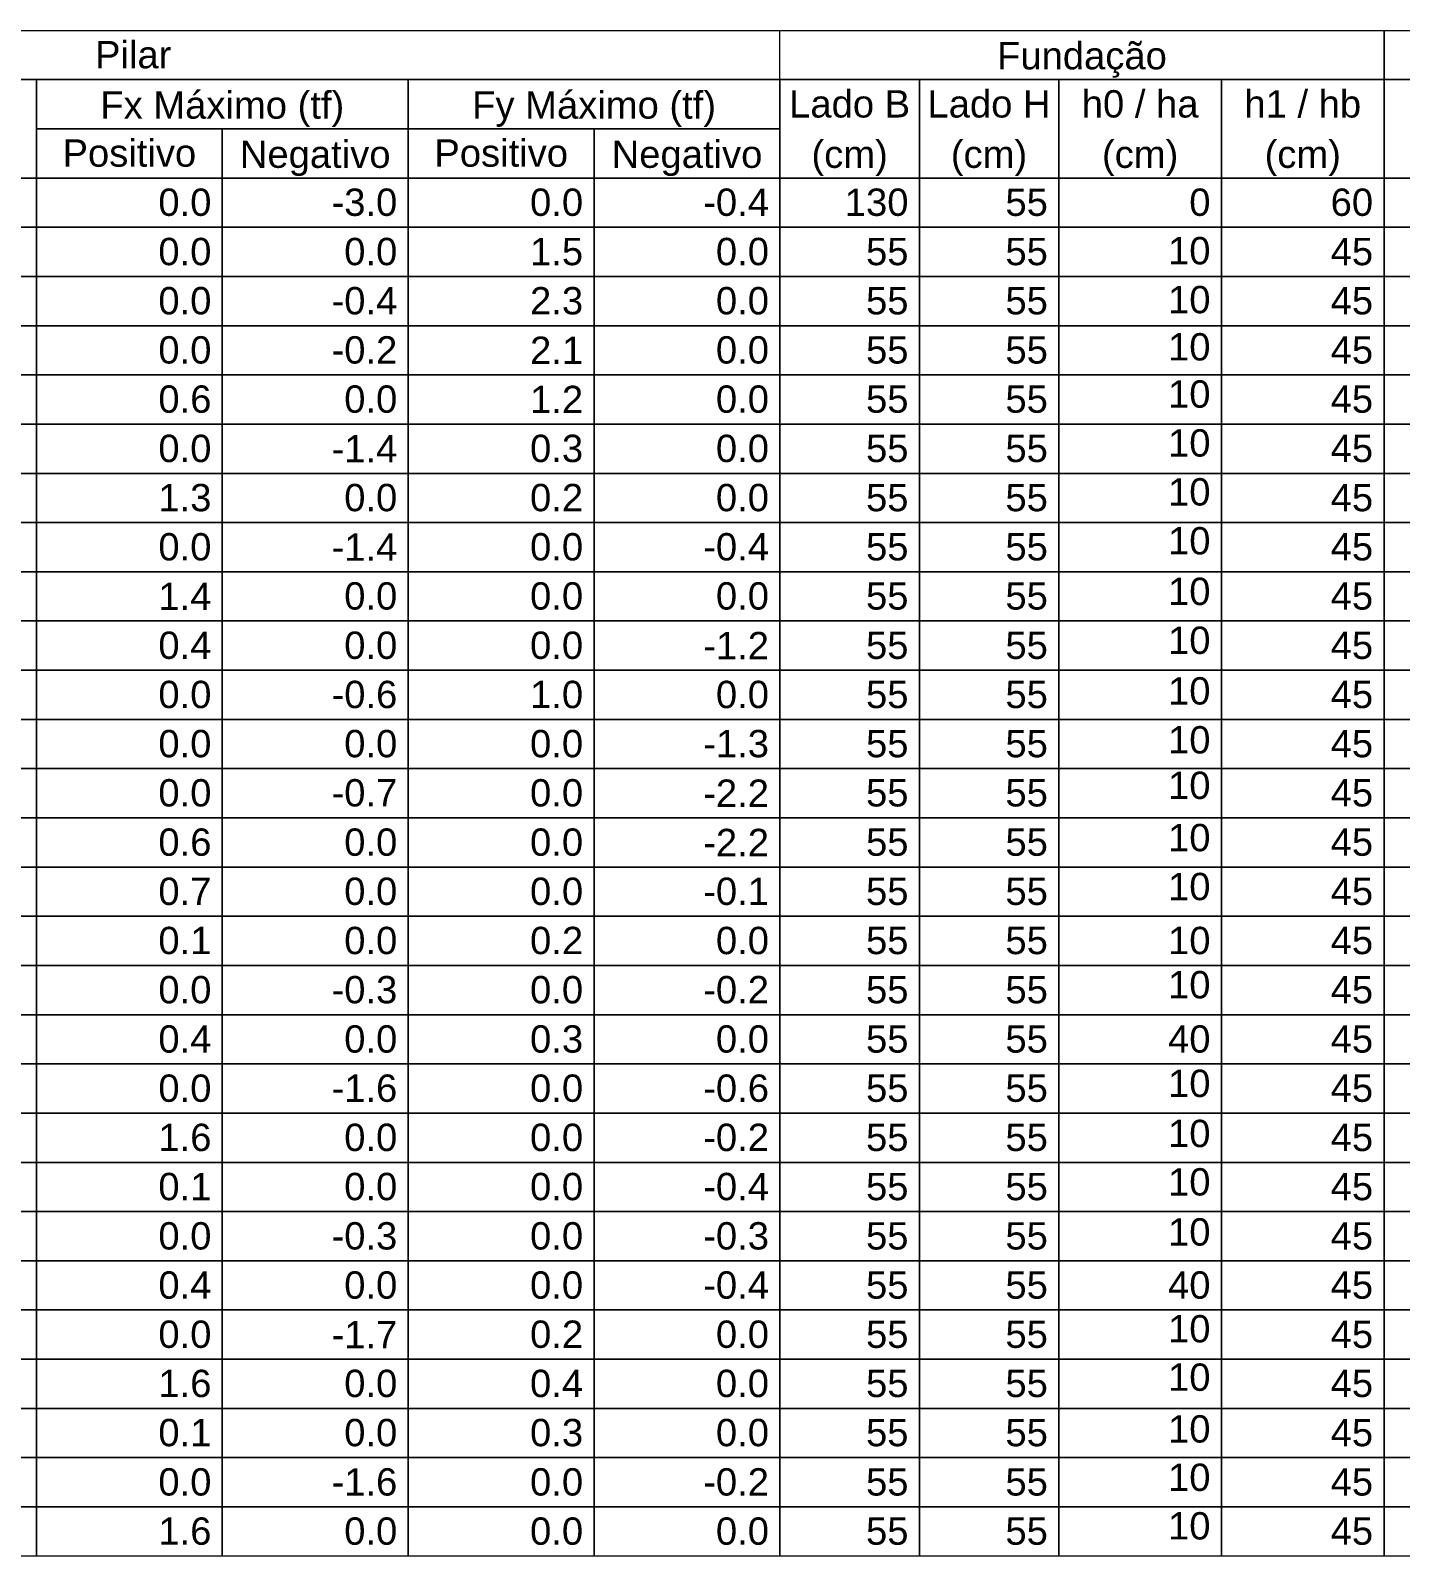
# Model space of a CAD drawing. Header units: millimetres. Extents: x -34 to 951, y -76 to 463.
# Drawn here: x 29.16 to 39.78, y -10 to 1.77 of the extents above; entities that cross this region are included whole.
import ezdxf

# ---------------------------------------------------------------- set-up
doc = ezdxf.new("R2010")
doc.units = ezdxf.units.MM
doc.header["$MEASUREMENT"] = 0
doc.linetypes.add('NULL', pattern=[0])
doc.layers.add('LC-Tabelas', color=1, linetype='Continuous', lineweight=20)
doc.layers.add('LC-Textos das tabelas', color=5, linetype='Continuous', lineweight=5)
doc.styles.add('Arial', font='arial.ttf')

msp = doc.modelspace()

# ---------------------------------------------------------------- linework, layer by layer
at = {"layer": 'LC-Tabelas'}
for points in [[(18.5893, 1.3935), (18.5893, 1.7747), (39.6528, 1.7747), (39.6528, 1.3935), (18.5893, 1.3935)], [(34.972, 1.3935), (34.972, 1.7747), (39.6528, 1.7747), (39.6528, 1.3935), (34.972, 1.3935)], [(39.6528, 1.3935), (39.6528, 1.7747), (43.4334, 1.7747), (43.4334, 1.3935), (39.6528, 1.3935)], [(27.4107, 0.631), (27.4107, 1.3935), (29.211, 1.3935), (29.211, 0.631), (27.4107, 0.631)], [(29.211, 1.0122), (29.211, 1.3935), (32.0915, 1.3935), (32.0915, 1.0122), (29.211, 1.0122)], [(32.0915, 1.0122), (32.0915, 1.3935), (34.972, 1.3935), (34.972, 1.0122), (32.0915, 1.0122)], [(34.972, 0.631), (34.972, 1.3935), (36.0522, 1.3935), (36.0522, 0.631), (34.972, 0.631)], [(36.0522, 0.631), (36.0522, 1.3935), (37.1323, 1.3935), (37.1323, 0.631), (36.0522, 0.631)], [(37.1323, 0.631), (37.1323, 1.3935), (38.3926, 1.3935), (38.3926, 0.631), (37.1323, 0.631)], [(38.3926, 0.631), (38.3926, 1.3935), (39.6528, 1.3935), (39.6528, 0.631), (38.3926, 0.631)], [(39.6528, 0.631), (39.6528, 1.3935), (40.3729, 1.3935), (40.3729, 0.631), (39.6528, 0.631)], [(29.211, 0.631), (29.211, 1.0122), (30.6513, 1.0122), (30.6513, 0.631), (29.211, 0.631)], [(30.6513, 0.631), (30.6513, 1.0122), (32.0915, 1.0122), (32.0915, 0.631), (30.6513, 0.631)], [(32.0915, 0.631), (32.0915, 1.0122), (33.5317, 1.0122), (33.5317, 0.631), (32.0915, 0.631)], [(33.5317, 0.631), (33.5317, 1.0122), (34.972, 1.0122), (34.972, 0.631), (33.5317, 0.631)], [(27.4107, 0.2497), (27.4107, 0.631), (29.211, 0.631), (29.211, 0.2497), (27.4107, 0.2497)], [(29.211, 0.2497), (29.211, 0.631), (30.6513, 0.631), (30.6513, 0.2497), (29.211, 0.2497)], [(30.6513, 0.2497), (30.6513, 0.631), (32.0915, 0.631), (32.0915, 0.2497), (30.6513, 0.2497)], [(32.0915, 0.2497), (32.0915, 0.631), (33.5317, 0.631), (33.5317, 0.2497), (32.0915, 0.2497)], [(33.5317, 0.2497), (33.5317, 0.631), (34.972, 0.631), (34.972, 0.2497), (33.5317, 0.2497)], [(34.972, 0.2497), (34.972, 0.631), (36.0522, 0.631), (36.0522, 0.2497), (34.972, 0.2497)], [(36.0522, 0.2497), (36.0522, 0.631), (37.1323, 0.631), (37.1323, 0.2497), (36.0522, 0.2497)], [(37.1323, 0.2497), (37.1323, 0.631), (38.3926, 0.631), (38.3926, 0.2497), (37.1323, 0.2497)], [(38.3926, 0.2497), (38.3926, 0.631), (39.6528, 0.631), (39.6528, 0.2497), (38.3926, 0.2497)], [(39.6528, 0.2497), (39.6528, 0.631), (40.3729, 0.631), (40.3729, 0.2497), (39.6528, 0.2497)], [(27.4107, -0.1315), (27.4107, 0.2497), (29.211, 0.2497), (29.211, -0.1315), (27.4107, -0.1315)], [(29.211, -0.1315), (29.211, 0.2497), (30.6513, 0.2497), (30.6513, -0.1315), (29.211, -0.1315)], [(30.6513, -0.1315), (30.6513, 0.2497), (32.0915, 0.2497), (32.0915, -0.1315), (30.6513, -0.1315)], [(32.0915, -0.1315), (32.0915, 0.2497), (33.5317, 0.2497), (33.5317, -0.1315), (32.0915, -0.1315)], [(33.5317, -0.1315), (33.5317, 0.2497), (34.972, 0.2497), (34.972, -0.1315), (33.5317, -0.1315)], [(34.972, -0.1315), (34.972, 0.2497), (36.0522, 0.2497), (36.0522, -0.1315), (34.972, -0.1315)], [(36.0522, -0.1315), (36.0522, 0.2497), (37.1323, 0.2497), (37.1323, -0.1315), (36.0522, -0.1315)], [(37.1323, -0.1315), (37.1323, 0.2497), (38.3926, 0.2497), (38.3926, -0.1315), (37.1323, -0.1315)], [(38.3926, -0.1315), (38.3926, 0.2497), (39.6528, 0.2497), (39.6528, -0.1315), (38.3926, -0.1315)], [(39.6528, -0.1315), (39.6528, 0.2497), (40.3729, 0.2497), (40.3729, -0.1315), (39.6528, -0.1315)], [(27.4107, -0.5127), (27.4107, -0.1315), (29.211, -0.1315), (29.211, -0.5127), (27.4107, -0.5127)], [(29.211, -0.5127), (29.211, -0.1315), (30.6513, -0.1315), (30.6513, -0.5127), (29.211, -0.5127)], [(30.6513, -0.5127), (30.6513, -0.1315), (32.0915, -0.1315), (32.0915, -0.5127), (30.6513, -0.5127)], [(32.0915, -0.5127), (32.0915, -0.1315), (33.5317, -0.1315), (33.5317, -0.5127), (32.0915, -0.5127)], [(33.5317, -0.5127), (33.5317, -0.1315), (34.972, -0.1315), (34.972, -0.5127), (33.5317, -0.5127)], [(34.972, -0.5127), (34.972, -0.1315), (36.0522, -0.1315), (36.0522, -0.5127), (34.972, -0.5127)], [(36.0522, -0.5127), (36.0522, -0.1315), (37.1323, -0.1315), (37.1323, -0.5127), (36.0522, -0.5127)], [(37.1323, -0.5127), (37.1323, -0.1315), (38.3926, -0.1315), (38.3926, -0.5127), (37.1323, -0.5127)], [(38.3926, -0.5127), (38.3926, -0.1315), (39.6528, -0.1315), (39.6528, -0.5127), (38.3926, -0.5127)], [(39.6528, -0.5127), (39.6528, -0.1315), (40.3729, -0.1315), (40.3729, -0.5127), (39.6528, -0.5127)], [(27.4107, -0.894), (27.4107, -0.5127), (29.211, -0.5127), (29.211, -0.894), (27.4107, -0.894)], [(29.211, -0.894), (29.211, -0.5127), (30.6513, -0.5127), (30.6513, -0.894), (29.211, -0.894)], [(30.6513, -0.894), (30.6513, -0.5127), (32.0915, -0.5127), (32.0915, -0.894), (30.6513, -0.894)], [(32.0915, -0.894), (32.0915, -0.5127), (33.5317, -0.5127), (33.5317, -0.894), (32.0915, -0.894)], [(33.5317, -0.894), (33.5317, -0.5127), (34.972, -0.5127), (34.972, -0.894), (33.5317, -0.894)], [(34.972, -0.894), (34.972, -0.5127), (36.0522, -0.5127), (36.0522, -0.894), (34.972, -0.894)], [(36.0522, -0.894), (36.0522, -0.5127), (37.1323, -0.5127), (37.1323, -0.894), (36.0522, -0.894)], [(37.1323, -0.894), (37.1323, -0.5127), (38.3926, -0.5127), (38.3926, -0.894), (37.1323, -0.894)], [(38.3926, -0.894), (38.3926, -0.5127), (39.6528, -0.5127), (39.6528, -0.894), (38.3926, -0.894)], [(39.6528, -0.894), (39.6528, -0.5127), (40.3729, -0.5127), (40.3729, -0.894), (39.6528, -0.894)], [(27.4107, -1.2752), (27.4107, -0.894), (29.211, -0.894), (29.211, -1.2752), (27.4107, -1.2752)], [(29.211, -1.2752), (29.211, -0.894), (30.6513, -0.894), (30.6513, -1.2752), (29.211, -1.2752)], [(30.6513, -1.2752), (30.6513, -0.894), (32.0915, -0.894), (32.0915, -1.2752), (30.6513, -1.2752)], [(32.0915, -1.2752), (32.0915, -0.894), (33.5317, -0.894), (33.5317, -1.2752), (32.0915, -1.2752)], [(33.5317, -1.2752), (33.5317, -0.894), (34.972, -0.894), (34.972, -1.2752), (33.5317, -1.2752)], [(34.972, -1.2752), (34.972, -0.894), (36.0522, -0.894), (36.0522, -1.2752), (34.972, -1.2752)], [(36.0522, -1.2752), (36.0522, -0.894), (37.1323, -0.894), (37.1323, -1.2752), (36.0522, -1.2752)], [(37.1323, -1.2752), (37.1323, -0.894), (38.3926, -0.894), (38.3926, -1.2752), (37.1323, -1.2752)], [(38.3926, -1.2752), (38.3926, -0.894), (39.6528, -0.894), (39.6528, -1.2752), (38.3926, -1.2752)], [(39.6528, -1.2752), (39.6528, -0.894), (40.3729, -0.894), (40.3729, -1.2752), (39.6528, -1.2752)], [(27.4107, -1.6565), (27.4107, -1.2752), (29.211, -1.2752), (29.211, -1.6565), (27.4107, -1.6565)], [(29.211, -1.6565), (29.211, -1.2752), (30.6513, -1.2752), (30.6513, -1.6565), (29.211, -1.6565)], [(30.6513, -1.6565), (30.6513, -1.2752), (32.0915, -1.2752), (32.0915, -1.6565), (30.6513, -1.6565)], [(32.0915, -1.6565), (32.0915, -1.2752), (33.5317, -1.2752), (33.5317, -1.6565), (32.0915, -1.6565)], [(33.5317, -1.6565), (33.5317, -1.2752), (34.972, -1.2752), (34.972, -1.6565), (33.5317, -1.6565)], [(34.972, -1.6565), (34.972, -1.2752), (36.0522, -1.2752), (36.0522, -1.6565), (34.972, -1.6565)], [(36.0522, -1.6565), (36.0522, -1.2752), (37.1323, -1.2752), (37.1323, -1.6565), (36.0522, -1.6565)], [(37.1323, -1.6565), (37.1323, -1.2752), (38.3926, -1.2752), (38.3926, -1.6565), (37.1323, -1.6565)], [(38.3926, -1.6565), (38.3926, -1.2752), (39.6528, -1.2752), (39.6528, -1.6565), (38.3926, -1.6565)], [(39.6528, -1.6565), (39.6528, -1.2752), (40.3729, -1.2752), (40.3729, -1.6565), (39.6528, -1.6565)], [(27.4107, -2.0377), (27.4107, -1.6565), (29.211, -1.6565), (29.211, -2.0377), (27.4107, -2.0377)], [(29.211, -2.0377), (29.211, -1.6565), (30.6513, -1.6565), (30.6513, -2.0377), (29.211, -2.0377)], [(30.6513, -2.0377), (30.6513, -1.6565), (32.0915, -1.6565), (32.0915, -2.0377), (30.6513, -2.0377)], [(32.0915, -2.0377), (32.0915, -1.6565), (33.5317, -1.6565), (33.5317, -2.0377), (32.0915, -2.0377)], [(33.5317, -2.0377), (33.5317, -1.6565), (34.972, -1.6565), (34.972, -2.0377), (33.5317, -2.0377)], [(34.972, -2.0377), (34.972, -1.6565), (36.0522, -1.6565), (36.0522, -2.0377), (34.972, -2.0377)], [(36.0522, -2.0377), (36.0522, -1.6565), (37.1323, -1.6565), (37.1323, -2.0377), (36.0522, -2.0377)], [(37.1323, -2.0377), (37.1323, -1.6565), (38.3926, -1.6565), (38.3926, -2.0377), (37.1323, -2.0377)], [(38.3926, -2.0377), (38.3926, -1.6565), (39.6528, -1.6565), (39.6528, -2.0377), (38.3926, -2.0377)], [(39.6528, -2.0377), (39.6528, -1.6565), (40.3729, -1.6565), (40.3729, -2.0377), (39.6528, -2.0377)], [(27.4107, -2.4189), (27.4107, -2.0377), (29.211, -2.0377), (29.211, -2.4189), (27.4107, -2.4189)], [(29.211, -2.4189), (29.211, -2.0377), (30.6513, -2.0377), (30.6513, -2.4189), (29.211, -2.4189)], [(30.6513, -2.4189), (30.6513, -2.0377), (32.0915, -2.0377), (32.0915, -2.4189), (30.6513, -2.4189)], [(32.0915, -2.4189), (32.0915, -2.0377), (33.5317, -2.0377), (33.5317, -2.4189), (32.0915, -2.4189)], [(33.5317, -2.4189), (33.5317, -2.0377), (34.972, -2.0377), (34.972, -2.4189), (33.5317, -2.4189)], [(34.972, -2.4189), (34.972, -2.0377), (36.0522, -2.0377), (36.0522, -2.4189), (34.972, -2.4189)], [(36.0522, -2.4189), (36.0522, -2.0377), (37.1323, -2.0377), (37.1323, -2.4189), (36.0522, -2.4189)], [(37.1323, -2.4189), (37.1323, -2.0377), (38.3926, -2.0377), (38.3926, -2.4189), (37.1323, -2.4189)], [(38.3926, -2.4189), (38.3926, -2.0377), (39.6528, -2.0377), (39.6528, -2.4189), (38.3926, -2.4189)], [(39.6528, -2.4189), (39.6528, -2.0377), (40.3729, -2.0377), (40.3729, -2.4189), (39.6528, -2.4189)], [(27.4107, -2.8002), (27.4107, -2.4189), (29.211, -2.4189), (29.211, -2.8002), (27.4107, -2.8002)], [(29.211, -2.8002), (29.211, -2.4189), (30.6513, -2.4189), (30.6513, -2.8002), (29.211, -2.8002)], [(30.6513, -2.8002), (30.6513, -2.4189), (32.0915, -2.4189), (32.0915, -2.8002), (30.6513, -2.8002)], [(32.0915, -2.8002), (32.0915, -2.4189), (33.5317, -2.4189), (33.5317, -2.8002), (32.0915, -2.8002)], [(33.5317, -2.8002), (33.5317, -2.4189), (34.972, -2.4189), (34.972, -2.8002), (33.5317, -2.8002)], [(34.972, -2.8002), (34.972, -2.4189), (36.0522, -2.4189), (36.0522, -2.8002), (34.972, -2.8002)], [(36.0522, -2.8002), (36.0522, -2.4189), (37.1323, -2.4189), (37.1323, -2.8002), (36.0522, -2.8002)], [(37.1323, -2.8002), (37.1323, -2.4189), (38.3926, -2.4189), (38.3926, -2.8002), (37.1323, -2.8002)], [(38.3926, -2.8002), (38.3926, -2.4189), (39.6528, -2.4189), (39.6528, -2.8002), (38.3926, -2.8002)], [(39.6528, -2.8002), (39.6528, -2.4189), (40.3729, -2.4189), (40.3729, -2.8002), (39.6528, -2.8002)], [(27.4107, -3.1814), (27.4107, -2.8002), (29.211, -2.8002), (29.211, -3.1814), (27.4107, -3.1814)], [(29.211, -3.1814), (29.211, -2.8002), (30.6513, -2.8002), (30.6513, -3.1814), (29.211, -3.1814)], [(30.6513, -3.1814), (30.6513, -2.8002), (32.0915, -2.8002), (32.0915, -3.1814), (30.6513, -3.1814)], [(32.0915, -3.1814), (32.0915, -2.8002), (33.5317, -2.8002), (33.5317, -3.1814), (32.0915, -3.1814)], [(33.5317, -3.1814), (33.5317, -2.8002), (34.972, -2.8002), (34.972, -3.1814), (33.5317, -3.1814)], [(34.972, -3.1814), (34.972, -2.8002), (36.0522, -2.8002), (36.0522, -3.1814), (34.972, -3.1814)], [(36.0522, -3.1814), (36.0522, -2.8002), (37.1323, -2.8002), (37.1323, -3.1814), (36.0522, -3.1814)], [(37.1323, -3.1814), (37.1323, -2.8002), (38.3926, -2.8002), (38.3926, -3.1814), (37.1323, -3.1814)], [(38.3926, -3.1814), (38.3926, -2.8002), (39.6528, -2.8002), (39.6528, -3.1814), (38.3926, -3.1814)], [(39.6528, -3.1814), (39.6528, -2.8002), (40.3729, -2.8002), (40.3729, -3.1814), (39.6528, -3.1814)], [(27.4107, -3.5627), (27.4107, -3.1814), (29.211, -3.1814), (29.211, -3.5627), (27.4107, -3.5627)], [(29.211, -3.5627), (29.211, -3.1814), (30.6513, -3.1814), (30.6513, -3.5627), (29.211, -3.5627)], [(30.6513, -3.5627), (30.6513, -3.1814), (32.0915, -3.1814), (32.0915, -3.5627), (30.6513, -3.5627)], [(32.0915, -3.5627), (32.0915, -3.1814), (33.5317, -3.1814), (33.5317, -3.5627), (32.0915, -3.5627)], [(33.5317, -3.5627), (33.5317, -3.1814), (34.972, -3.1814), (34.972, -3.5627), (33.5317, -3.5627)], [(34.972, -3.5627), (34.972, -3.1814), (36.0522, -3.1814), (36.0522, -3.5627), (34.972, -3.5627)], [(36.0522, -3.5627), (36.0522, -3.1814), (37.1323, -3.1814), (37.1323, -3.5627), (36.0522, -3.5627)], [(37.1323, -3.5627), (37.1323, -3.1814), (38.3926, -3.1814), (38.3926, -3.5627), (37.1323, -3.5627)], [(38.3926, -3.5627), (38.3926, -3.1814), (39.6528, -3.1814), (39.6528, -3.5627), (38.3926, -3.5627)], [(39.6528, -3.5627), (39.6528, -3.1814), (40.3729, -3.1814), (40.3729, -3.5627), (39.6528, -3.5627)], [(27.4107, -3.9439), (27.4107, -3.5627), (29.211, -3.5627), (29.211, -3.9439), (27.4107, -3.9439)], [(29.211, -3.9439), (29.211, -3.5627), (30.6513, -3.5627), (30.6513, -3.9439), (29.211, -3.9439)], [(30.6513, -3.9439), (30.6513, -3.5627), (32.0915, -3.5627), (32.0915, -3.9439), (30.6513, -3.9439)], [(32.0915, -3.9439), (32.0915, -3.5627), (33.5317, -3.5627), (33.5317, -3.9439), (32.0915, -3.9439)], [(33.5317, -3.9439), (33.5317, -3.5627), (34.972, -3.5627), (34.972, -3.9439), (33.5317, -3.9439)], [(34.972, -3.9439), (34.972, -3.5627), (36.0522, -3.5627), (36.0522, -3.9439), (34.972, -3.9439)], [(36.0522, -3.9439), (36.0522, -3.5627), (37.1323, -3.5627), (37.1323, -3.9439), (36.0522, -3.9439)], [(37.1323, -3.9439), (37.1323, -3.5627), (38.3926, -3.5627), (38.3926, -3.9439), (37.1323, -3.9439)], [(38.3926, -3.9439), (38.3926, -3.5627), (39.6528, -3.5627), (39.6528, -3.9439), (38.3926, -3.9439)], [(39.6528, -3.9439), (39.6528, -3.5627), (40.3729, -3.5627), (40.3729, -3.9439), (39.6528, -3.9439)], [(27.4107, -4.3251), (27.4107, -3.9439), (29.211, -3.9439), (29.211, -4.3251), (27.4107, -4.3251)], [(29.211, -4.3251), (29.211, -3.9439), (30.6513, -3.9439), (30.6513, -4.3251), (29.211, -4.3251)], [(30.6513, -4.3251), (30.6513, -3.9439), (32.0915, -3.9439), (32.0915, -4.3251), (30.6513, -4.3251)], [(32.0915, -4.3251), (32.0915, -3.9439), (33.5317, -3.9439), (33.5317, -4.3251), (32.0915, -4.3251)], [(33.5317, -4.3251), (33.5317, -3.9439), (34.972, -3.9439), (34.972, -4.3251), (33.5317, -4.3251)], [(34.972, -4.3251), (34.972, -3.9439), (36.0522, -3.9439), (36.0522, -4.3251), (34.972, -4.3251)], [(36.0522, -4.3251), (36.0522, -3.9439), (37.1323, -3.9439), (37.1323, -4.3251), (36.0522, -4.3251)], [(37.1323, -4.3251), (37.1323, -3.9439), (38.3926, -3.9439), (38.3926, -4.3251), (37.1323, -4.3251)], [(38.3926, -4.3251), (38.3926, -3.9439), (39.6528, -3.9439), (39.6528, -4.3251), (38.3926, -4.3251)], [(39.6528, -4.3251), (39.6528, -3.9439), (40.3729, -3.9439), (40.3729, -4.3251), (39.6528, -4.3251)], [(27.4107, -4.7064), (27.4107, -4.3251), (29.211, -4.3251), (29.211, -4.7064), (27.4107, -4.7064)], [(29.211, -4.7064), (29.211, -4.3251), (30.6513, -4.3251), (30.6513, -4.7064), (29.211, -4.7064)], [(30.6513, -4.7064), (30.6513, -4.3251), (32.0915, -4.3251), (32.0915, -4.7064), (30.6513, -4.7064)], [(32.0915, -4.7064), (32.0915, -4.3251), (33.5317, -4.3251), (33.5317, -4.7064), (32.0915, -4.7064)], [(33.5317, -4.7064), (33.5317, -4.3251), (34.972, -4.3251), (34.972, -4.7064), (33.5317, -4.7064)], [(34.972, -4.7064), (34.972, -4.3251), (36.0522, -4.3251), (36.0522, -4.7064), (34.972, -4.7064)], [(36.0522, -4.7064), (36.0522, -4.3251), (37.1323, -4.3251), (37.1323, -4.7064), (36.0522, -4.7064)], [(37.1323, -4.7064), (37.1323, -4.3251), (38.3926, -4.3251), (38.3926, -4.7064), (37.1323, -4.7064)], [(38.3926, -4.7064), (38.3926, -4.3251), (39.6528, -4.3251), (39.6528, -4.7064), (38.3926, -4.7064)], [(39.6528, -4.7064), (39.6528, -4.3251), (40.3729, -4.3251), (40.3729, -4.7064), (39.6528, -4.7064)], [(27.4107, -5.0876), (27.4107, -4.7064), (29.211, -4.7064), (29.211, -5.0876), (27.4107, -5.0876)], [(29.211, -5.0876), (29.211, -4.7064), (30.6513, -4.7064), (30.6513, -5.0876), (29.211, -5.0876)], [(30.6513, -5.0876), (30.6513, -4.7064), (32.0915, -4.7064), (32.0915, -5.0876), (30.6513, -5.0876)], [(32.0915, -5.0876), (32.0915, -4.7064), (33.5317, -4.7064), (33.5317, -5.0876), (32.0915, -5.0876)], [(33.5317, -5.0876), (33.5317, -4.7064), (34.972, -4.7064), (34.972, -5.0876), (33.5317, -5.0876)], [(34.972, -5.0876), (34.972, -4.7064), (36.0522, -4.7064), (36.0522, -5.0876), (34.972, -5.0876)], [(36.0522, -5.0876), (36.0522, -4.7064), (37.1323, -4.7064), (37.1323, -5.0876), (36.0522, -5.0876)], [(37.1323, -5.0876), (37.1323, -4.7064), (38.3926, -4.7064), (38.3926, -5.0876), (37.1323, -5.0876)], [(38.3926, -5.0876), (38.3926, -4.7064), (39.6528, -4.7064), (39.6528, -5.0876), (38.3926, -5.0876)], [(39.6528, -5.0876), (39.6528, -4.7064), (40.3729, -4.7064), (40.3729, -5.0876), (39.6528, -5.0876)], [(27.4107, -5.4689), (27.4107, -5.0876), (29.211, -5.0876), (29.211, -5.4689), (27.4107, -5.4689)], [(29.211, -5.4689), (29.211, -5.0876), (30.6513, -5.0876), (30.6513, -5.4689), (29.211, -5.4689)], [(30.6513, -5.4689), (30.6513, -5.0876), (32.0915, -5.0876), (32.0915, -5.4689), (30.6513, -5.4689)], [(32.0915, -5.4689), (32.0915, -5.0876), (33.5317, -5.0876), (33.5317, -5.4689), (32.0915, -5.4689)], [(33.5317, -5.4689), (33.5317, -5.0876), (34.972, -5.0876), (34.972, -5.4689), (33.5317, -5.4689)], [(34.972, -5.4689), (34.972, -5.0876), (36.0522, -5.0876), (36.0522, -5.4689), (34.972, -5.4689)], [(36.0522, -5.4689), (36.0522, -5.0876), (37.1323, -5.0876), (37.1323, -5.4689), (36.0522, -5.4689)], [(37.1323, -5.4689), (37.1323, -5.0876), (38.3926, -5.0876), (38.3926, -5.4689), (37.1323, -5.4689)], [(38.3926, -5.4689), (38.3926, -5.0876), (39.6528, -5.0876), (39.6528, -5.4689), (38.3926, -5.4689)], [(39.6528, -5.4689), (39.6528, -5.0876), (40.3729, -5.0876), (40.3729, -5.4689), (39.6528, -5.4689)], [(27.4107, -5.8501), (27.4107, -5.4689), (29.211, -5.4689), (29.211, -5.8501), (27.4107, -5.8501)], [(29.211, -5.8501), (29.211, -5.4689), (30.6513, -5.4689), (30.6513, -5.8501), (29.211, -5.8501)], [(30.6513, -5.8501), (30.6513, -5.4689), (32.0915, -5.4689), (32.0915, -5.8501), (30.6513, -5.8501)], [(32.0915, -5.8501), (32.0915, -5.4689), (33.5317, -5.4689), (33.5317, -5.8501), (32.0915, -5.8501)], [(33.5317, -5.8501), (33.5317, -5.4689), (34.972, -5.4689), (34.972, -5.8501), (33.5317, -5.8501)], [(34.972, -5.8501), (34.972, -5.4689), (36.0522, -5.4689), (36.0522, -5.8501), (34.972, -5.8501)], [(36.0522, -5.8501), (36.0522, -5.4689), (37.1323, -5.4689), (37.1323, -5.8501), (36.0522, -5.8501)], [(37.1323, -5.8501), (37.1323, -5.4689), (38.3926, -5.4689), (38.3926, -5.8501), (37.1323, -5.8501)], [(38.3926, -5.8501), (38.3926, -5.4689), (39.6528, -5.4689), (39.6528, -5.8501), (38.3926, -5.8501)], [(39.6528, -5.8501), (39.6528, -5.4689), (40.3729, -5.4689), (40.3729, -5.8501), (39.6528, -5.8501)], [(27.4107, -6.2313), (27.4107, -5.8501), (29.211, -5.8501), (29.211, -6.2313), (27.4107, -6.2313)], [(29.211, -6.2313), (29.211, -5.8501), (30.6513, -5.8501), (30.6513, -6.2313), (29.211, -6.2313)], [(30.6513, -6.2313), (30.6513, -5.8501), (32.0915, -5.8501), (32.0915, -6.2313), (30.6513, -6.2313)], [(32.0915, -6.2313), (32.0915, -5.8501), (33.5317, -5.8501), (33.5317, -6.2313), (32.0915, -6.2313)], [(33.5317, -6.2313), (33.5317, -5.8501), (34.972, -5.8501), (34.972, -6.2313), (33.5317, -6.2313)], [(34.972, -6.2313), (34.972, -5.8501), (36.0522, -5.8501), (36.0522, -6.2313), (34.972, -6.2313)], [(36.0522, -6.2313), (36.0522, -5.8501), (37.1323, -5.8501), (37.1323, -6.2313), (36.0522, -6.2313)], [(37.1323, -6.2313), (37.1323, -5.8501), (38.3926, -5.8501), (38.3926, -6.2313), (37.1323, -6.2313)], [(38.3926, -6.2313), (38.3926, -5.8501), (39.6528, -5.8501), (39.6528, -6.2313), (38.3926, -6.2313)], [(39.6528, -6.2313), (39.6528, -5.8501), (40.3729, -5.8501), (40.3729, -6.2313), (39.6528, -6.2313)], [(27.4107, -6.6126), (27.4107, -6.2313), (29.211, -6.2313), (29.211, -6.6126), (27.4107, -6.6126)], [(29.211, -6.6126), (29.211, -6.2313), (30.6513, -6.2313), (30.6513, -6.6126), (29.211, -6.6126)], [(30.6513, -6.6126), (30.6513, -6.2313), (32.0915, -6.2313), (32.0915, -6.6126), (30.6513, -6.6126)], [(32.0915, -6.6126), (32.0915, -6.2313), (33.5317, -6.2313), (33.5317, -6.6126), (32.0915, -6.6126)], [(33.5317, -6.6126), (33.5317, -6.2313), (34.972, -6.2313), (34.972, -6.6126), (33.5317, -6.6126)], [(34.972, -6.6126), (34.972, -6.2313), (36.0522, -6.2313), (36.0522, -6.6126), (34.972, -6.6126)], [(36.0522, -6.6126), (36.0522, -6.2313), (37.1323, -6.2313), (37.1323, -6.6126), (36.0522, -6.6126)], [(37.1323, -6.6126), (37.1323, -6.2313), (38.3926, -6.2313), (38.3926, -6.6126), (37.1323, -6.6126)], [(38.3926, -6.6126), (38.3926, -6.2313), (39.6528, -6.2313), (39.6528, -6.6126), (38.3926, -6.6126)], [(39.6528, -6.6126), (39.6528, -6.2313), (40.3729, -6.2313), (40.3729, -6.6126), (39.6528, -6.6126)], [(27.4107, -6.9938), (27.4107, -6.6126), (29.211, -6.6126), (29.211, -6.9938), (27.4107, -6.9938)], [(29.211, -6.9938), (29.211, -6.6126), (30.6513, -6.6126), (30.6513, -6.9938), (29.211, -6.9938)], [(30.6513, -6.9938), (30.6513, -6.6126), (32.0915, -6.6126), (32.0915, -6.9938), (30.6513, -6.9938)], [(32.0915, -6.9938), (32.0915, -6.6126), (33.5317, -6.6126), (33.5317, -6.9938), (32.0915, -6.9938)], [(33.5317, -6.9938), (33.5317, -6.6126), (34.972, -6.6126), (34.972, -6.9938), (33.5317, -6.9938)], [(34.972, -6.9938), (34.972, -6.6126), (36.0522, -6.6126), (36.0522, -6.9938), (34.972, -6.9938)], [(36.0522, -6.9938), (36.0522, -6.6126), (37.1323, -6.6126), (37.1323, -6.9938), (36.0522, -6.9938)], [(37.1323, -6.9938), (37.1323, -6.6126), (38.3926, -6.6126), (38.3926, -6.9938), (37.1323, -6.9938)], [(38.3926, -6.9938), (38.3926, -6.6126), (39.6528, -6.6126), (39.6528, -6.9938), (38.3926, -6.9938)], [(39.6528, -6.9938), (39.6528, -6.6126), (40.3729, -6.6126), (40.3729, -6.9938), (39.6528, -6.9938)], [(27.4107, -7.3751), (27.4107, -6.9938), (29.211, -6.9938), (29.211, -7.3751), (27.4107, -7.3751)], [(29.211, -7.3751), (29.211, -6.9938), (30.6513, -6.9938), (30.6513, -7.3751), (29.211, -7.3751)], [(30.6513, -7.3751), (30.6513, -6.9938), (32.0915, -6.9938), (32.0915, -7.3751), (30.6513, -7.3751)], [(32.0915, -7.3751), (32.0915, -6.9938), (33.5317, -6.9938), (33.5317, -7.3751), (32.0915, -7.3751)], [(33.5317, -7.3751), (33.5317, -6.9938), (34.972, -6.9938), (34.972, -7.3751), (33.5317, -7.3751)], [(34.972, -7.3751), (34.972, -6.9938), (36.0522, -6.9938), (36.0522, -7.3751), (34.972, -7.3751)], [(36.0522, -7.3751), (36.0522, -6.9938), (37.1323, -6.9938), (37.1323, -7.3751), (36.0522, -7.3751)], [(37.1323, -7.3751), (37.1323, -6.9938), (38.3926, -6.9938), (38.3926, -7.3751), (37.1323, -7.3751)], [(38.3926, -7.3751), (38.3926, -6.9938), (39.6528, -6.9938), (39.6528, -7.3751), (38.3926, -7.3751)], [(39.6528, -7.3751), (39.6528, -6.9938), (40.3729, -6.9938), (40.3729, -7.3751), (39.6528, -7.3751)], [(27.4107, -7.7563), (27.4107, -7.3751), (29.211, -7.3751), (29.211, -7.7563), (27.4107, -7.7563)], [(29.211, -7.7563), (29.211, -7.3751), (30.6513, -7.3751), (30.6513, -7.7563), (29.211, -7.7563)], [(30.6513, -7.7563), (30.6513, -7.3751), (32.0915, -7.3751), (32.0915, -7.7563), (30.6513, -7.7563)], [(32.0915, -7.7563), (32.0915, -7.3751), (33.5317, -7.3751), (33.5317, -7.7563), (32.0915, -7.7563)], [(33.5317, -7.7563), (33.5317, -7.3751), (34.972, -7.3751), (34.972, -7.7563), (33.5317, -7.7563)], [(34.972, -7.7563), (34.972, -7.3751), (36.0522, -7.3751), (36.0522, -7.7563), (34.972, -7.7563)], [(36.0522, -7.7563), (36.0522, -7.3751), (37.1323, -7.3751), (37.1323, -7.7563), (36.0522, -7.7563)], [(37.1323, -7.7563), (37.1323, -7.3751), (38.3926, -7.3751), (38.3926, -7.7563), (37.1323, -7.7563)], [(38.3926, -7.7563), (38.3926, -7.3751), (39.6528, -7.3751), (39.6528, -7.7563), (38.3926, -7.7563)], [(39.6528, -7.7563), (39.6528, -7.3751), (40.3729, -7.3751), (40.3729, -7.7563), (39.6528, -7.7563)], [(27.4107, -8.1375), (27.4107, -7.7563), (29.211, -7.7563), (29.211, -8.1375), (27.4107, -8.1375)], [(29.211, -8.1375), (29.211, -7.7563), (30.6513, -7.7563), (30.6513, -8.1375), (29.211, -8.1375)], [(30.6513, -8.1375), (30.6513, -7.7563), (32.0915, -7.7563), (32.0915, -8.1375), (30.6513, -8.1375)], [(32.0915, -8.1375), (32.0915, -7.7563), (33.5317, -7.7563), (33.5317, -8.1375), (32.0915, -8.1375)], [(33.5317, -8.1375), (33.5317, -7.7563), (34.972, -7.7563), (34.972, -8.1375), (33.5317, -8.1375)], [(34.972, -8.1375), (34.972, -7.7563), (36.0522, -7.7563), (36.0522, -8.1375), (34.972, -8.1375)], [(36.0522, -8.1375), (36.0522, -7.7563), (37.1323, -7.7563), (37.1323, -8.1375), (36.0522, -8.1375)], [(37.1323, -8.1375), (37.1323, -7.7563), (38.3926, -7.7563), (38.3926, -8.1375), (37.1323, -8.1375)], [(38.3926, -8.1375), (38.3926, -7.7563), (39.6528, -7.7563), (39.6528, -8.1375), (38.3926, -8.1375)], [(39.6528, -8.1375), (39.6528, -7.7563), (40.3729, -7.7563), (40.3729, -8.1375), (39.6528, -8.1375)], [(27.4107, -8.5188), (27.4107, -8.1375), (29.211, -8.1375), (29.211, -8.5188), (27.4107, -8.5188)], [(29.211, -8.5188), (29.211, -8.1375), (30.6513, -8.1375), (30.6513, -8.5188), (29.211, -8.5188)], [(30.6513, -8.5188), (30.6513, -8.1375), (32.0915, -8.1375), (32.0915, -8.5188), (30.6513, -8.5188)], [(32.0915, -8.5188), (32.0915, -8.1375), (33.5317, -8.1375), (33.5317, -8.5188), (32.0915, -8.5188)], [(33.5317, -8.5188), (33.5317, -8.1375), (34.972, -8.1375), (34.972, -8.5188), (33.5317, -8.5188)], [(34.972, -8.5188), (34.972, -8.1375), (36.0522, -8.1375), (36.0522, -8.5188), (34.972, -8.5188)], [(36.0522, -8.5188), (36.0522, -8.1375), (37.1323, -8.1375), (37.1323, -8.5188), (36.0522, -8.5188)], [(37.1323, -8.5188), (37.1323, -8.1375), (38.3926, -8.1375), (38.3926, -8.5188), (37.1323, -8.5188)], [(38.3926, -8.5188), (38.3926, -8.1375), (39.6528, -8.1375), (39.6528, -8.5188), (38.3926, -8.5188)], [(39.6528, -8.5188), (39.6528, -8.1375), (40.3729, -8.1375), (40.3729, -8.5188), (39.6528, -8.5188)], [(27.4107, -8.9), (27.4107, -8.5188), (29.211, -8.5188), (29.211, -8.9), (27.4107, -8.9)], [(29.211, -8.9), (29.211, -8.5188), (30.6513, -8.5188), (30.6513, -8.9), (29.211, -8.9)], [(30.6513, -8.9), (30.6513, -8.5188), (32.0915, -8.5188), (32.0915, -8.9), (30.6513, -8.9)], [(32.0915, -8.9), (32.0915, -8.5188), (33.5317, -8.5188), (33.5317, -8.9), (32.0915, -8.9)], [(33.5317, -8.9), (33.5317, -8.5188), (34.972, -8.5188), (34.972, -8.9), (33.5317, -8.9)], [(34.972, -8.9), (34.972, -8.5188), (36.0522, -8.5188), (36.0522, -8.9), (34.972, -8.9)], [(36.0522, -8.9), (36.0522, -8.5188), (37.1323, -8.5188), (37.1323, -8.9), (36.0522, -8.9)], [(37.1323, -8.9), (37.1323, -8.5188), (38.3926, -8.5188), (38.3926, -8.9), (37.1323, -8.9)], [(38.3926, -8.9), (38.3926, -8.5188), (39.6528, -8.5188), (39.6528, -8.9), (38.3926, -8.9)], [(39.6528, -8.9), (39.6528, -8.5188), (40.3729, -8.5188), (40.3729, -8.9), (39.6528, -8.9)], [(27.4107, -9.2813), (27.4107, -8.9), (29.211, -8.9), (29.211, -9.2813), (27.4107, -9.2813)], [(29.211, -9.2813), (29.211, -8.9), (30.6513, -8.9), (30.6513, -9.2813), (29.211, -9.2813)], [(30.6513, -9.2813), (30.6513, -8.9), (32.0915, -8.9), (32.0915, -9.2813), (30.6513, -9.2813)], [(32.0915, -9.2813), (32.0915, -8.9), (33.5317, -8.9), (33.5317, -9.2813), (32.0915, -9.2813)], [(33.5317, -9.2813), (33.5317, -8.9), (34.972, -8.9), (34.972, -9.2813), (33.5317, -9.2813)], [(34.972, -9.2813), (34.972, -8.9), (36.0522, -8.9), (36.0522, -9.2813), (34.972, -9.2813)], [(36.0522, -9.2813), (36.0522, -8.9), (37.1323, -8.9), (37.1323, -9.2813), (36.0522, -9.2813)], [(37.1323, -9.2813), (37.1323, -8.9), (38.3926, -8.9), (38.3926, -9.2813), (37.1323, -9.2813)], [(38.3926, -9.2813), (38.3926, -8.9), (39.6528, -8.9), (39.6528, -9.2813), (38.3926, -9.2813)], [(39.6528, -9.2813), (39.6528, -8.9), (40.3729, -8.9), (40.3729, -9.2813), (39.6528, -9.2813)], [(27.4107, -9.6625), (27.4107, -9.2813), (29.211, -9.2813), (29.211, -9.6625), (27.4107, -9.6625)], [(29.211, -9.6625), (29.211, -9.2813), (30.6513, -9.2813), (30.6513, -9.6625), (29.211, -9.6625)], [(30.6513, -9.6625), (30.6513, -9.2813), (32.0915, -9.2813), (32.0915, -9.6625), (30.6513, -9.6625)], [(32.0915, -9.6625), (32.0915, -9.2813), (33.5317, -9.2813), (33.5317, -9.6625), (32.0915, -9.6625)], [(33.5317, -9.6625), (33.5317, -9.2813), (34.972, -9.2813), (34.972, -9.6625), (33.5317, -9.6625)], [(34.972, -9.6625), (34.972, -9.2813), (36.0522, -9.2813), (36.0522, -9.6625), (34.972, -9.6625)], [(36.0522, -9.6625), (36.0522, -9.2813), (37.1323, -9.2813), (37.1323, -9.6625), (36.0522, -9.6625)], [(37.1323, -9.6625), (37.1323, -9.2813), (38.3926, -9.2813), (38.3926, -9.6625), (37.1323, -9.6625)], [(38.3926, -9.6625), (38.3926, -9.2813), (39.6528, -9.2813), (39.6528, -9.6625), (38.3926, -9.6625)], [(39.6528, -9.6625), (39.6528, -9.2813), (40.3729, -9.2813), (40.3729, -9.6625), (39.6528, -9.6625)], [(27.4107, -10.0437), (27.4107, -9.6625), (29.211, -9.6625), (29.211, -10.0437), (27.4107, -10.0437)], [(29.211, -10.0437), (29.211, -9.6625), (30.6513, -9.6625), (30.6513, -10.0437), (29.211, -10.0437)], [(30.6513, -10.0437), (30.6513, -9.6625), (32.0915, -9.6625), (32.0915, -10.0437), (30.6513, -10.0437)], [(32.0915, -10.0437), (32.0915, -9.6625), (33.5317, -9.6625), (33.5317, -10.0437), (32.0915, -10.0437)], [(33.5317, -10.0437), (33.5317, -9.6625), (34.972, -9.6625), (34.972, -10.0437), (33.5317, -10.0437)], [(34.972, -10.0437), (34.972, -9.6625), (36.0522, -9.6625), (36.0522, -10.0437), (34.972, -10.0437)], [(36.0522, -10.0437), (36.0522, -9.6625), (37.1323, -9.6625), (37.1323, -10.0437), (36.0522, -10.0437)], [(37.1323, -10.0437), (37.1323, -9.6625), (38.3926, -9.6625), (38.3926, -10.0437), (37.1323, -10.0437)], [(38.3926, -10.0437), (38.3926, -9.6625), (39.6528, -9.6625), (39.6528, -10.0437), (38.3926, -10.0437)], [(39.6528, -10.0437), (39.6528, -9.6625), (40.3729, -9.6625), (40.3729, -10.0437), (39.6528, -10.0437)]]:
    msp.add_lwpolyline(points, close=True, dxfattribs=at)

# ---------------------------------------------------------------- texts
at = {"layer": 'LC-Textos das tabelas', "linetype": 'NULL', "ltscale": 0.2, "char_height": 0.2118, "line_spacing_factor": 0.798, "style": 'Arial'}
for s, insert, width, attachment_point in [('Pilar', (29.9609, 1.4779), 1.183626, 8), ('Fundação', (37.3119, 1.408), 2.63168, 8), ('Fx Máximo (tf)', (30.6509, 1.027), 3.780436, 8), ('Fy Máximo (tf)', (33.5319, 1.027), 3.780436, 8), ('Lado B', (35.5119, 1.0969), 1.875205, 8), ('Lado H', (36.5919, 1.0969), 1.907814, 8), ('h0 / ha', (37.7629, 1.0969), 1.809017, 8), ('h1 / hb', (39.0229, 1.0969), 1.809017, 8), ('Positivo', (29.9309, 0.7159), 2.072153, 8), ('Negativo', (31.3709, 0.646), 2.335289, 8), ('Positivo', (32.8119, 0.7159), 2.072153, 8), ('Negativo', (34.2519, 0.646), 2.335289, 8), ('(cm)', (35.5119, 0.646), 1.18298, 8), ('(cm)', (36.5919, 0.646), 1.18298, 8), ('(cm)', (37.7629, 0.646), 1.18298, 8), ('(cm)', (39.0229, 0.646), 1.18298, 8), (' 0.0 ', (30.5669, 0.3349), 1.151017, 9), (' -3.0 ', (32.0069, 0.3349), 1.347965, 9), (' 0.0 ', (33.4469, 0.3349), 1.151017, 9), (' -0.4 ', (34.8869, 0.3349), 1.347965, 9), (' 130 ', (35.9679, 0.3349), 1.315678, 9), (' 55 ', (37.0479, 0.3349), 0.986678, 9), (' 0 ', (38.3079, 0.3349), 0.657678, 9), (' 60 ', (39.5679, 0.3349), 0.986678, 9), (' 0.0 ', (30.5669, -0.0471), 1.151017, 9), (' 0.0 ', (32.0069, -0.0471), 1.151017, 9), (' 1.5 ', (33.4469, -0.0471), 1.151017, 9), (' 0.0 ', (34.8869, -0.0471), 1.151017, 9), (' 55 ', (35.9679, -0.0471), 0.986678, 9), (' 55 ', (37.0479, -0.0471), 0.986678, 9), (' 10 ', (38.3079, -0.0405), 0.986678, 9), (' 45 ', (39.5679, -0.0471), 0.986678, 9), (' 0.0 ', (30.5669, -0.4281), 1.151017, 9), (' -0.4 ', (32.0069, -0.4281), 1.347965, 9), (' 2.3 ', (33.4469, -0.4281), 1.151017, 9), (' 0.0 ', (34.8869, -0.4281), 1.151017, 9), (' 55 ', (35.9679, -0.4281), 0.986678, 9), (' 55 ', (37.0479, -0.4281), 0.986678, 9), (' 10 ', (38.3079, -0.4194), 0.986678, 9), (' 45 ', (39.5679, -0.4281), 0.986678, 9), (' 10 ', (38.3079, -0.7852), 0.986678, 9), (' 0.0 ', (30.5669, -0.8091), 1.151017, 9), (' -0.2 ', (32.0069, -0.8091), 1.347965, 9), (' 2.1 ', (33.4469, -0.8091), 1.151017, 9), (' 0.0 ', (34.8869, -0.8091), 1.151017, 9), (' 55 ', (35.9679, -0.8091), 0.986678, 9), (' 55 ', (37.0479, -0.8091), 0.986678, 9), (' 45 ', (39.5679, -0.8091), 0.986678, 9), (' 10 ', (38.3079, -1.151), 0.986678, 9), (' 0.6 ', (30.5669, -1.1901), 1.151017, 9), (' 0.0 ', (32.0069, -1.1901), 1.151017, 9), (' 1.2 ', (33.4469, -1.1901), 1.151017, 9), (' 0.0 ', (34.8869, -1.1901), 1.151017, 9), (' 55 ', (35.9679, -1.1901), 0.986678, 9), (' 55 ', (37.0479, -1.1901), 0.986678, 9), (' 45 ', (39.5679, -1.1901), 0.986678, 9), (' 0.0 ', (30.5669, -1.5721), 1.151017, 9), (' -1.4 ', (32.0069, -1.5721), 1.347965, 9), (' 0.3 ', (33.4469, -1.5721), 1.151017, 9), (' 0.0 ', (34.8869, -1.5721), 1.151017, 9), (' 55 ', (35.9679, -1.5721), 0.986678, 9), (' 55 ', (37.0479, -1.5721), 0.986678, 9), (' 10 ', (38.3079, -1.5299), 0.986678, 9), (' 45 ', (39.5679, -1.5721), 0.986678, 9), (' 1.3 ', (30.5669, -1.9531), 1.151017, 9), (' 0.0 ', (32.0069, -1.9531), 1.151017, 9), (' 0.2 ', (33.4469, -1.9531), 1.151017, 9), (' 0.0 ', (34.8869, -1.9531), 1.151017, 9), (' 55 ', (35.9679, -1.9531), 0.986678, 9), (' 55 ', (37.0479, -1.9531), 0.986678, 9), (' 10 ', (38.3079, -1.9088), 0.986678, 9), (' 45 ', (39.5679, -1.9531), 0.986678, 9), (' 0.0 ', (30.5669, -2.3341), 1.151017, 9), (' 0.0 ', (33.4469, -2.3341), 1.151017, 9), (' -0.4 ', (34.8869, -2.3341), 1.347965, 9), (' 55 ', (35.9679, -2.3341), 0.986678, 9), (' 55 ', (37.0479, -2.3341), 0.986678, 9), (' 10 ', (38.3079, -2.2877), 0.986678, 9), (' 45 ', (39.5679, -2.3341), 0.986678, 9), (' -1.4 ', (32.0069, -2.3341), 1.347965, 9), (' 10 ', (38.3079, -2.6796), 0.986678, 9), (' 1.4 ', (30.5669, -2.7151), 1.151017, 9), (' 0.0 ', (32.0069, -2.7151), 1.151017, 9), (' 0.0 ', (33.4469, -2.7151), 1.151017, 9), (' 0.0 ', (34.8869, -2.7151), 1.151017, 9), (' 55 ', (35.9679, -2.7151), 0.986678, 9), (' 55 ', (37.0479, -2.7151), 0.986678, 9), (' 45 ', (39.5679, -2.7151), 0.986678, 9), (' 0.4 ', (30.5669, -3.0971), 1.151017, 9), (' 0.0 ', (32.0069, -3.0971), 1.151017, 9), (' 0.0 ', (33.4469, -3.0971), 1.151017, 9), (' -1.2 ', (34.8869, -3.0971), 1.347965, 9), (' 55 ', (35.9679, -3.0971), 0.986678, 9), (' 55 ', (37.0479, -3.0971), 0.986678, 9), (' 10 ', (38.3079, -3.0585), 0.986678, 9), (' 45 ', (39.5679, -3.0971), 0.986678, 9), (' 0.0 ', (30.5669, -3.4781), 1.151017, 9), (' -0.6 ', (32.0069, -3.4781), 1.347965, 9), (' 1.0 ', (33.4469, -3.4781), 1.151017, 9), (' 0.0 ', (34.8869, -3.4781), 1.151017, 9), (' 55 ', (35.9679, -3.4781), 0.986678, 9), (' 55 ', (37.0479, -3.4781), 0.986678, 9), (' 10 ', (38.3079, -3.4505), 0.986678, 9), (' 45 ', (39.5679, -3.4781), 0.986678, 9), (' 0.0 ', (30.5669, -3.8591), 1.151017, 9), (' 0.0 ', (32.0069, -3.8591), 1.151017, 9), (' 0.0 ', (33.4469, -3.8591), 1.151017, 9), (' -1.3 ', (34.8869, -3.8591), 1.347965, 9), (' 55 ', (35.9679, -3.8591), 0.986678, 9), (' 55 ', (37.0479, -3.8591), 0.986678, 9), (' 10 ', (38.3079, -3.8294), 0.986678, 9), (' 45 ', (39.5679, -3.8591), 0.986678, 9), (' 10 ', (38.3079, -4.1821), 0.986678, 9), (' 0.0 ', (30.5669, -4.2401), 1.151017, 9), (' -0.7 ', (32.0069, -4.2401), 1.347965, 9), (' 0.0 ', (33.4469, -4.2401), 1.151017, 9), (' -2.2 ', (34.8869, -4.2401), 1.347965, 9), (' 55 ', (35.9679, -4.2401), 0.986678, 9), (' 55 ', (37.0479, -4.2401), 0.986678, 9), (' 45 ', (39.5679, -4.2401), 0.986678, 9), (' 0.6 ', (30.5669, -4.6221), 1.151017, 9), (' 0.0 ', (32.0069, -4.6221), 1.151017, 9), (' 0.0 ', (33.4469, -4.6221), 1.151017, 9), (' -2.2 ', (34.8869, -4.6221), 1.347965, 9), (' 55 ', (35.9679, -4.6221), 0.986678, 9), (' 55 ', (37.0479, -4.6221), 0.986678, 9), (' 10 ', (38.3079, -4.5871), 0.986678, 9), (' 45 ', (39.5679, -4.6221), 0.986678, 9), (' 0.7 ', (30.5669, -5.0031), 1.151017, 9), (' 0.0 ', (32.0069, -5.0031), 1.151017, 9), (' 0.0 ', (33.4469, -5.0031), 1.151017, 9), (' -0.1 ', (34.8869, -5.0031), 1.347965, 9), (' 55 ', (35.9679, -5.0031), 0.986678, 9), (' 55 ', (37.0479, -5.0031), 0.986678, 9), (' 10 ', (38.3079, -4.966), 0.986678, 9), (' 45 ', (39.5679, -5.0031), 0.986678, 9), (' 0.1 ', (30.5669, -5.3841), 1.151017, 9), (' 0.0 ', (32.0069, -5.3841), 1.151017, 9), (' 0.2 ', (33.4469, -5.3841), 1.151017, 9), (' 0.0 ', (34.8869, -5.3841), 1.151017, 9), (' 55 ', (35.9679, -5.3841), 0.986678, 9), (' 55 ', (37.0479, -5.3841), 0.986678, 9), (' 10 ', (38.3079, -5.3841), 0.986678, 9), (' 45 ', (39.5679, -5.3841), 0.986678, 9), (' 10 ', (38.3079, -5.7266), 0.657678, 9), (' 0.0 ', (30.5669, -5.7651), 1.151017, 9), (' -0.3 ', (32.0069, -5.7651), 1.347965, 9), (' 0.0 ', (33.4469, -5.7651), 1.151017, 9), (' -0.2 ', (34.8869, -5.7651), 1.347965, 9), (' 55 ', (35.9679, -5.7651), 0.986678, 9), (' 55 ', (37.0479, -5.7651), 0.986678, 9), (' 45 ', (39.5679, -5.7651), 0.986678, 9), (' 0.4 ', (30.5669, -6.1471), 1.151017, 9), (' 0.0 ', (32.0069, -6.1471), 1.151017, 9), (' 0.3 ', (33.4469, -6.1471), 1.151017, 9), (' 0.0 ', (34.8869, -6.1471), 1.151017, 9), (' 55 ', (35.9679, -6.1471), 0.986678, 9), (' 55 ', (37.0479, -6.1471), 0.986678, 9), (' 40 ', (38.3079, -6.1471), 0.986678, 9), (' 45 ', (39.5679, -6.1471), 0.986678, 9), (' 0.0 ', (30.5669, -6.5281), 1.151017, 9), (' -1.6 ', (32.0069, -6.5281), 1.347965, 9), (' 0.0 ', (33.4469, -6.5281), 1.151017, 9), (' -0.6 ', (34.8869, -6.5281), 1.347965, 9), (' 55 ', (35.9679, -6.5281), 0.986678, 9), (' 55 ', (37.0479, -6.5281), 0.986678, 9), (' 10 ', (38.3079, -6.4909), 0.657678, 9), (' 45 ', (39.5679, -6.5281), 0.986678, 9), (' 1.6 ', (30.5669, -6.9091), 1.151017, 9), (' 0.0 ', (32.0069, -6.9091), 1.151017, 9), (' 0.0 ', (33.4469, -6.9091), 1.151017, 9), (' -0.2 ', (34.8869, -6.9091), 1.347965, 9), (' 55 ', (35.9679, -6.9091), 0.986678, 9), (' 55 ', (37.0479, -6.9091), 0.986678, 9), (' 10 ', (38.3079, -6.8788), 0.657678, 9), (' 45 ', (39.5679, -6.9091), 0.986678, 9), (' 10 ', (38.3079, -7.2538), 0.657678, 9), (' 0.1 ', (30.5669, -7.2901), 1.151017, 9), (' 0.0 ', (32.0069, -7.2901), 1.151017, 9), (' 0.0 ', (33.4469, -7.2901), 1.151017, 9), (' -0.4 ', (34.8869, -7.2901), 1.347965, 9), (' 55 ', (35.9679, -7.2901), 0.986678, 9), (' 55 ', (37.0479, -7.2901), 0.986678, 9), (' 45 ', (39.5679, -7.2901), 0.986678, 9), (' 0.0 ', (30.5669, -7.6721), 1.151017, 9), (' -0.3 ', (32.0069, -7.6721), 1.347965, 9), (' 0.0 ', (33.4469, -7.6721), 1.151017, 9), (' -0.3 ', (34.8869, -7.6721), 1.347965, 9), (' 55 ', (35.9679, -7.6721), 0.986678, 9), (' 55 ', (37.0479, -7.6721), 0.986678, 9), (' 10 ', (38.3079, -7.6417), 0.657678, 9), (' 45 ', (39.5679, -7.6721), 0.986678, 9), (' 0.4 ', (30.5669, -8.0531), 1.151017, 9), (' 0.0 ', (32.0069, -8.0531), 1.151017, 9), (' 0.0 ', (33.4469, -8.0531), 1.151017, 9), (' -0.4 ', (34.8869, -8.0531), 1.347965, 9), (' 55 ', (35.9679, -8.0531), 0.986678, 9), (' 55 ', (37.0479, -8.0531), 0.986678, 9), (' 40 ', (38.3079, -8.0531), 0.986678, 9), (' 45 ', (39.5679, -8.0531), 0.986678, 9), (' 0.0 ', (30.5669, -8.4341), 1.151017, 9), (' -1.7 ', (32.0069, -8.4341), 1.347965, 9), (' 0.2 ', (33.4469, -8.4341), 1.151017, 9), (' 0.0 ', (34.8869, -8.4341), 1.151017, 9), (' 55 ', (35.9679, -8.4341), 0.986678, 9), (' 55 ', (37.0479, -8.4341), 0.986678, 9), (' 10 ', (38.3079, -8.3917), 0.657678, 9), (' 45 ', (39.5679, -8.4341), 0.986678, 9), (' 10 ', (38.3079, -8.7667), 0.657678, 9), (' 1.6 ', (30.5669, -8.8151), 1.151017, 9), (' 0.0 ', (32.0069, -8.8151), 1.151017, 9), (' 0.4 ', (33.4469, -8.8151), 1.151017, 9), (' 0.0 ', (34.8869, -8.8151), 1.151017, 9), (' 55 ', (35.9679, -8.8151), 0.986678, 9), (' 55 ', (37.0479, -8.8151), 0.986678, 9), (' 45 ', (39.5679, -8.8151), 0.986678, 9), (' 10 ', (38.3079, -9.1676), 0.657678, 9), (' 0.1 ', (30.5669, -9.1961), 1.151017, 9), (' 0.0 ', (32.0069, -9.1961), 1.151017, 9), (' 0.3 ', (33.4469, -9.1961), 1.151017, 9), (' 0.0 ', (34.8869, -9.1961), 1.151017, 9), (' 55 ', (35.9679, -9.1961), 0.986678, 9), (' 55 ', (37.0479, -9.1961), 0.986678, 9), (' 45 ', (39.5679, -9.1961), 0.986678, 9), (' 0.0 ', (30.5669, -9.5781), 1.151017, 9), (' -1.6 ', (32.0069, -9.5781), 1.347965, 9), (' 0.0 ', (33.4469, -9.5781), 1.151017, 9), (' -0.2 ', (34.8869, -9.5781), 1.347965, 9), (' 55 ', (35.9679, -9.5781), 0.986678, 9), (' 55 ', (37.0479, -9.5781), 0.986678, 9), (' 10 ', (38.3079, -9.5426), 0.657678, 9), (' 45 ', (39.5679, -9.5781), 0.986678, 9), (' 1.6 ', (30.5669, -9.9591), 1.151017, 9), (' 0.0 ', (32.0069, -9.9591), 1.151017, 9), (' 0.0 ', (33.4469, -9.9591), 1.151017, 9), (' 0.0 ', (34.8869, -9.9591), 1.151017, 9), (' 55 ', (35.9679, -9.9591), 0.986678, 9), (' 55 ', (37.0479, -9.9591), 0.986678, 9), (' 10 ', (38.3079, -9.9184), 0.657678, 9), (' 45 ', (39.5679, -9.9591), 0.986678, 9)]:
    msp.add_mtext(s, dxfattribs=dict(at, insert=insert, width=width, attachment_point=attachment_point))

doc.saveas('drawing.dxf')
